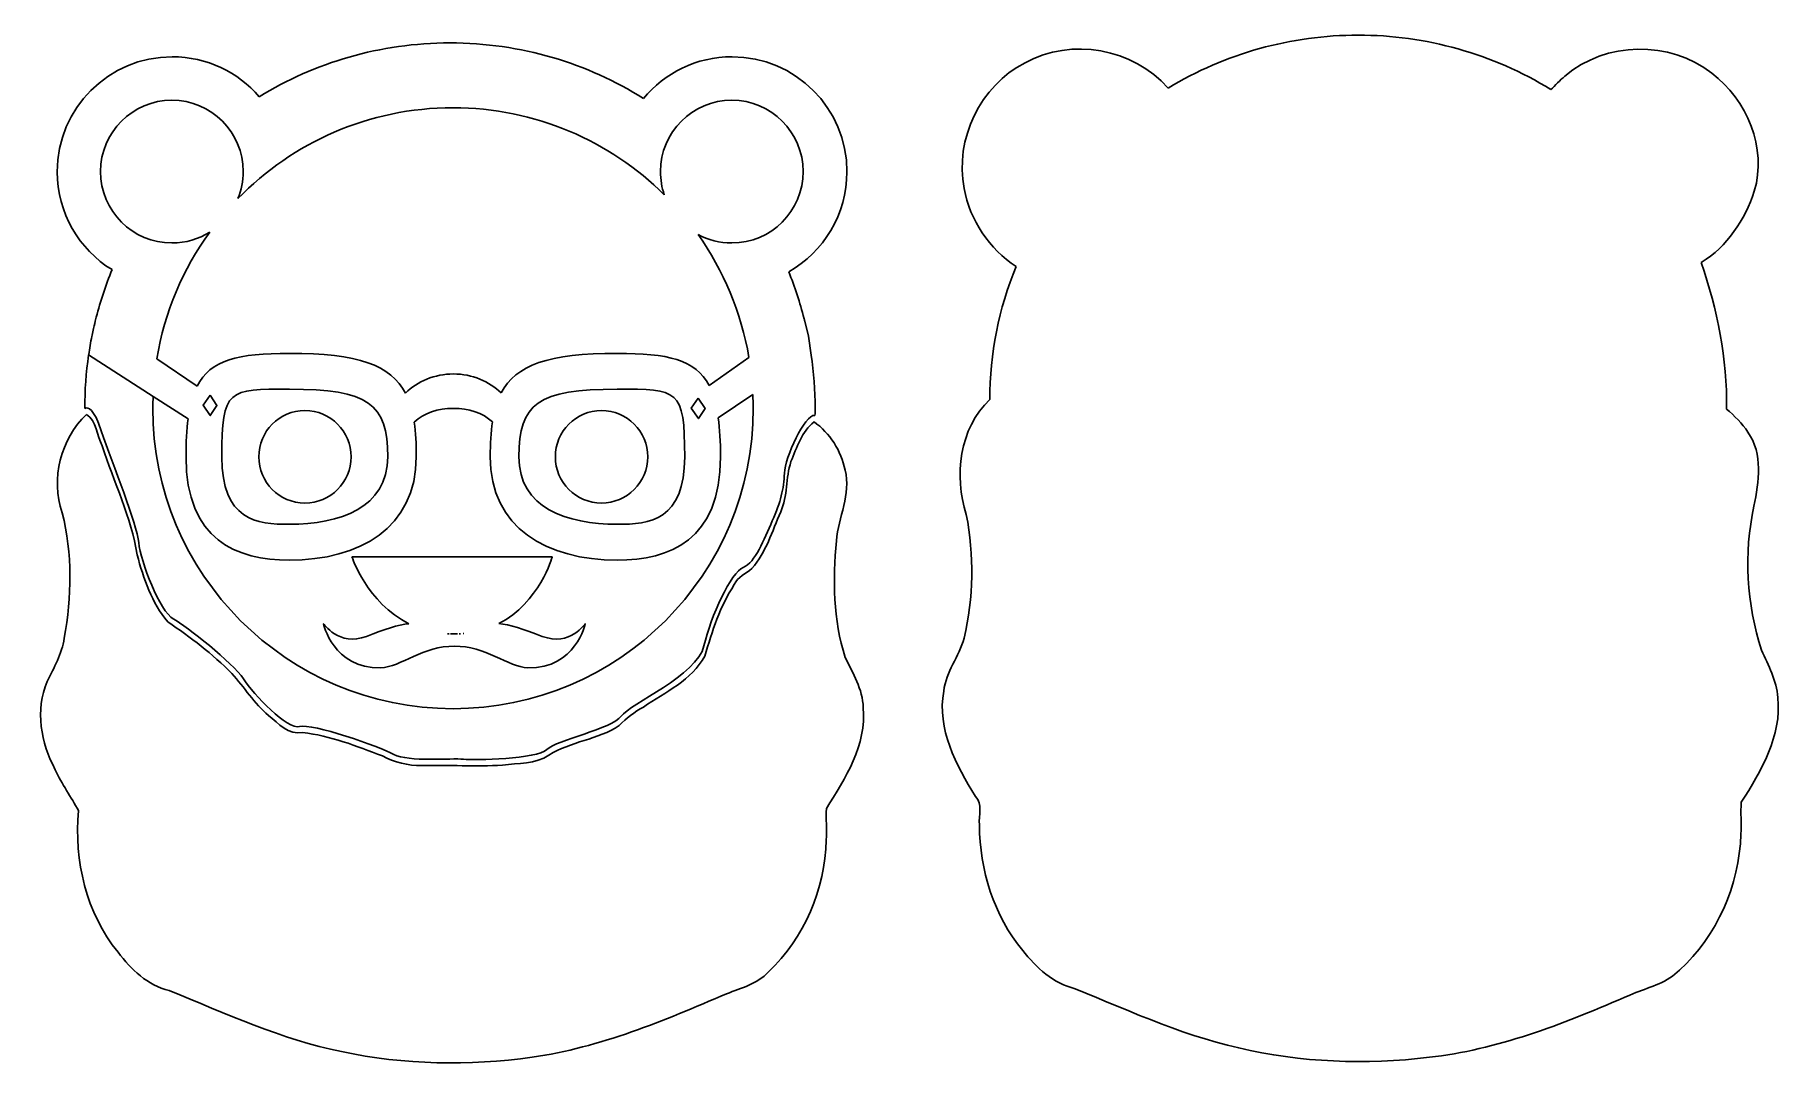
# Model space of a CAD drawing. Extents: x 9 to 317, y 14 to 196.
import ezdxf

# ---------------------------------------------------------------- set-up
doc = ezdxf.new("R2010")
doc.units = 0
doc.layers.add('Layer_1', color=7, linetype='CONTINUOUS')

msp = doc.modelspace()

# ---------------------------------------------------------------- linework, layer by layer
at = {"layer": 'Layer_1', "color": 1}
for points in [[(81.822397, 194.20276), (81.822397, 194.20276)], [(32.82928, 184.119931), (32.82928, 184.119931)], [(19.504201, 145.893701), (19.497035, 145.898662), (19.44026, 145.652822)], [(145.480594, 139.249905), (145.481147, 139.249905), (144.986705, 142.541762), (144.204532, 145.655026), (144.200121, 145.651718)], [(144.283354, 145.344691), (144.307058, 145.248781)], [(144.283354, 145.344691), (144.283354, 145.344691)], [(19.048346, 143.947361), (18.766124, 142.720908), (18.7325, 142.528534)], [(18.174119, 139.322665), (18.163095, 139.259825), (29.534666, 131.972209), (35.693395, 128.025507)], [(29.534666, 131.972209), (18.165851, 139.25652)], [(37.259395, 133.743814), (30.172973, 138.592855)], [(134.490466, 138.832083), (127.4768, 133.905872)], [(53.525759, 133.229532), (53.525759, 133.229532)], [(111.280442, 133.229532), (111.280442, 133.229532)], [(17.48069, 129.859401), (17.48069, 129.855543)], [(39.556312, 132.17616), (40.759614, 130.376993), (39.580013, 128.577827), (38.334817, 130.395733), (39.556312, 132.17616), (39.556312, 132.17616)], [(56.275221, 129.474102), (56.275221, 129.474102)], [(108.527675, 129.474102), (108.527675, 129.474102)], [(125.565188, 131.661875), (126.767937, 129.860504), (125.588889, 128.061338), (124.343143, 129.879244), (125.565188, 131.661875), (125.565188, 131.661875)], [(129.094066, 128.197487), (135.169563, 132.295221)], [(17.772834, 128.801067), (17.772834, 128.801067)], [(99.842173, 103.701479), (81.820743, 103.701479), (64.559437, 103.701479), (64.559437, 103.701479)], [(81.360478, 90.169697), (81.360478, 90.169697)], [(81.929882, 90.143238), (81.929882, 90.143238)], [(83.69322, 90.169146), (83.69322, 90.169146)], [(84.240576, 90.209936), (84.240576, 90.209936)]]:
    msp.add_lwpolyline(points, dxfattribs=at)
msp.add_lwpolyline([(241.834207, 195.568278), (241.834207, 195.568278)], close=True, dxfattribs=at)
for points in [[(81.822397, 194.20276), (69.499192, 194.20276), (57.99015, 190.738267), (48.209287, 184.733434)], [(115.91892, 184.426957), (106.034118, 190.620936), (94.346666, 194.20276), (81.822397, 194.20276)], [(208.334099, 186.26266), (202.243563, 193.26283), (191.28626, 195.193887), (183.162431, 190.722514)], [(241.834207, 195.568278), (230.096613, 195.592605), (218.371733, 192.352054), (208.334099, 186.26266)], [(275.761506, 185.998627), (265.636827, 192.263882), (253.653064, 195.605288), (241.834207, 195.568278)], [(304.14897, 188.871915), (296.765246, 194.715563), (285.408906, 194.498359), (278.265128, 188.353972)], [(32.877235, 191.767492), (21.695701, 191.767492), (12.633854, 182.707247), (12.633854, 171.527418)], [(48.209287, 184.733434), (44.498014, 189.039397), (39.006461, 191.767492), (32.877235, 191.767492)], [(131.515556, 191.767492), (125.24149, 191.767492), (119.635307, 188.911841), (115.91892, 184.426957)], [(151.760592, 171.527418), (151.760592, 182.707247), (142.698792, 191.767492), (131.515556, 191.767492)], [(183.162431, 190.722514), (175.25836, 186.693636), (170.690653, 177.248144), (172.42628, 168.551562)], [(278.265128, 188.353972), (277.359824, 187.674093), (276.553476, 186.673023), (275.761506, 185.998627)], [(311.6164, 168.086889), (313.911036, 175.659329), (310.314566, 184.206488), (304.14897, 188.871915)], [(20.260469, 171.550018), (20.260469, 178.492044), (25.890663, 184.119931), (32.82928, 184.119931)], [(32.82928, 184.119931), (39.773011, 184.119931), (45.398092, 178.492044), (45.398092, 171.550018)], [(44.470947, 166.805707), (54.079707, 176.663247), (67.501705, 182.789298), (82.35873, 182.789298)], [(82.35873, 182.789298), (96.87155, 182.789298), (110.026261, 176.941109), (119.585605, 167.473781)], [(118.9043, 171.550018), (118.9043, 178.492044), (124.53224, 184.119931), (131.472562, 184.119931)], [(131.472562, 184.119931), (138.416292, 184.119931), (144.041371, 178.492044), (144.041371, 171.550018)], [(12.633854, 171.527418), (12.633854, 164.232668), (16.493396, 157.842869), (22.280121, 154.281546)], [(32.82928, 158.981206), (25.890663, 158.981206), (20.260469, 164.607992), (20.260469, 171.550018)], [(45.398092, 171.550018), (45.398092, 169.871595), (45.069046, 168.271132), (44.470947, 166.805707)], [(119.585605, 167.473781), (119.145976, 168.751768), (118.9043, 170.122081), (118.9043, 171.550018)], [(144.041371, 171.550018), (144.041371, 164.607992), (138.416292, 158.979552), (131.472562, 158.979552)], [(141.505782, 153.92546), (147.629897, 157.404995), (151.760592, 163.980477), (151.760592, 171.527418)], [(172.42628, 168.551562), (173.422499, 162.9806), (176.836033, 157.911725), (181.595197, 154.857169)], [(302.271091, 155.56879), (306.862678, 158.298319), (309.955099, 163.099102), (311.6164, 168.086889)], [(30.172973, 138.592855), (31.536157, 146.821388), (34.793987, 154.409268), (39.490165, 160.889514)], [(39.490165, 160.889514), (37.55955, 159.681391), (35.277905, 158.981206), (32.82928, 158.981206)], [(131.472562, 158.979552), (129.32384, 158.979552), (127.299844, 159.521368), (125.527703, 160.473897)], [(125.527703, 160.473897), (130.017599, 154.148856), (133.134044, 146.791182), (134.490466, 138.832083)], [(22.280121, 154.281546), (21.169191, 151.574078), (20.243708, 148.771546), (19.504201, 145.893701)], [(144.200121, 145.651718), (143.48447, 148.488667), (142.586038, 151.252074), (141.505782, 153.92546)], [(181.595197, 154.857169), (178.471345, 147.452886), (176.940862, 139.428012), (176.920892, 131.400204)], [(306.720522, 129.746557), (306.905519, 138.541279), (305.066982, 147.289521), (302.271091, 155.56879)], [(19.44026, 145.652822), (19.298982, 145.088388), (19.174928, 144.517659), (19.048346, 143.947361)], [(144.307058, 145.248781), (144.300228, 145.279453), (144.291877, 145.312315), (144.283354, 145.344691)], [(18.7325, 142.528534), (18.520956, 141.471222), (18.333185, 140.404936), (18.175221, 139.328176)], [(18.165851, 139.25652), (17.715999, 136.189352), (17.48069, 133.052663), (17.48069, 129.859401)], [(18.175221, 139.328176), (18.174949, 139.326319), (18.174391, 139.324522), (18.174119, 139.322665)], [(53.525759, 139.540947), (44.535544, 139.540947), (39.646674, 138.446808), (37.259395, 133.743814)], [(73.981908, 132.536103), (71.395265, 137.506621), (65.630851, 139.540947), (53.525759, 139.540947)], [(111.280442, 139.540947), (99.200908, 139.540947), (93.434893, 137.51649), (90.839727, 132.56642)], [(127.4768, 133.905872), (125.060552, 138.479362), (120.173527, 139.540947), (111.280442, 139.540947)], [(145.480594, 139.249355), (145.480569, 139.249532), (145.480622, 139.249724), (145.480594, 139.249905)], [(146.161895, 129.859401), (146.161895, 133.049071), (145.928692, 136.18406), (145.480594, 139.249355)], [(82.428732, 135.916705), (79.107671, 135.916705), (76.115299, 134.616665), (73.981908, 132.536103)], [(90.839727, 132.56642), (88.709748, 134.629941), (85.731051, 135.916705), (82.428732, 135.916705)], [(41.631636, 121.335409), (41.631636, 133.339968), (42.785555, 133.229532), (53.525759, 133.229532)], [(53.525759, 133.229532), (67.477967, 133.229532), (70.848251, 130.685163), (70.848251, 121.335409)], [(93.954092, 121.335409), (93.954092, 130.685163), (97.328231, 133.229532), (111.280442, 133.229532)], [(111.280442, 133.229532), (122.018941, 133.229532), (123.174015, 133.339968), (123.174015, 121.335409)], [(17.48069, 129.855543), (18.051524, 130.134996), (19.087459, 129.838516), (20.394414, 125.917659)], [(29.450882, 129.883105), (29.450882, 130.586848), (29.5074, 131.275281), (29.534666, 131.972209)], [(82.358176, 76.979666), (53.138282, 76.979666), (29.450882, 100.666616), (29.450882, 129.883105)], [(56.275221, 129.474102), (51.781817, 129.474102), (48.137078, 125.829462), (48.137078, 121.332652)], [(64.416672, 121.332652), (64.416672, 125.829462), (60.773733, 129.474102), (56.275221, 129.474102)], [(75.51043, 127.434053), (77.234861, 129.061358), (79.692184, 129.860504), (82.427078, 129.860504)], [(135.264923, 129.883105), (135.264923, 100.666616), (111.578074, 76.979666), (82.358176, 76.979666)], [(82.427078, 129.860504), (85.141522, 129.860504), (87.579711, 129.076587), (89.300733, 127.474843)], [(108.527675, 129.474102), (104.030862, 129.474102), (100.389532, 125.829462), (100.389532, 121.332652)], [(116.669673, 121.332652), (116.669673, 125.829462), (113.022781, 129.474102), (108.527675, 129.474102)], [(135.169563, 132.295221), (135.205349, 131.491128), (135.264923, 130.694014), (135.264923, 129.883105)], [(146.131579, 128.618616), (146.138409, 129.032684), (146.161895, 129.443628), (146.161895, 129.859401)], [(176.920892, 131.400204), (171.571505, 126.29945), (170.57937, 117.974523), (172.790985, 111.181375)], [(310.50515, 125.653784), (309.478736, 127.214716), (308.144898, 128.548518), (306.720522, 129.746557)], [(17.772834, 128.801067), (13.264779, 124.45447), (11.382043, 117.473822), (13.519657, 111.482986)], [(20.525603, 123.244267), (19.689337, 125.030056), (19.513873, 127.676798), (17.772834, 128.801067)], [(35.693395, 128.025507), (35.444613, 126.108526), (35.320221, 123.913537), (35.320221, 121.335409)], [(75.89187, 121.335409), (75.89187, 123.615338), (75.776252, 125.629536), (75.51043, 127.434053)], [(89.300733, 127.474843), (89.0298, 125.660101), (88.913781, 123.632379), (88.913781, 121.335409)], [(129.48598, 121.335409), (129.48598, 123.988512), (129.358184, 126.243019), (129.094066, 128.197487)], [(140.73849, 118.463025), (140.842433, 121.175767), (144.320246, 128.855469), (146.131579, 128.618616)], [(145.959048, 127.477047), (143.797901, 125.78983), (142.898865, 122.946932), (141.904861, 120.482677)], [(151.443642, 118.981718), (150.740835, 122.373727), (148.742166, 125.542597), (145.959048, 127.477047)], [(20.394414, 125.917659), (22.417041, 119.846368), (26.678777, 109.516789), (26.997422, 106.21447)], [(26.70197, 104.059218), (25.685599, 110.716727), (22.625873, 116.864936), (20.525603, 123.244267)], [(311.554594, 112.666081), (312.406792, 116.935401), (313.203449, 121.842624), (310.50515, 125.653784)], [(35.320221, 121.335409), (35.320221, 106.660711), (44.279947, 103.132076), (53.525759, 103.132076)], [(53.525759, 109.44349), (47.771408, 109.44349), (41.631636, 110.140243), (41.631636, 121.335409)], [(48.137078, 121.332652), (48.137078, 116.837546), (51.781817, 113.194509), (56.275221, 113.194509)], [(53.525759, 103.132076), (65.840441, 103.132076), (75.89187, 108.82136), (75.89187, 121.335409)], [(70.848251, 121.335409), (70.848251, 112.30771), (62.348979, 109.44349), (53.525759, 109.44349)], [(56.275221, 113.194509), (60.773733, 113.194509), (64.416672, 116.837546), (64.416672, 121.332652)], [(88.913781, 121.335409), (88.913781, 108.82136), (98.965758, 103.132076), (111.280442, 103.132076)], [(111.280442, 109.44349), (102.458924, 109.44349), (93.954092, 112.30771), (93.954092, 121.335409)], [(100.389532, 121.332652), (100.389532, 116.837546), (104.030862, 113.194509), (108.527675, 113.194509)], [(108.527675, 113.194509), (113.022781, 113.194509), (116.669673, 116.837546), (116.669673, 121.332652)], [(111.280442, 103.132076), (120.526251, 103.132076), (129.48598, 106.660711), (129.48598, 121.335409)], [(123.174015, 121.335409), (123.174015, 110.140243), (117.03479, 109.44349), (111.280442, 109.44349)], [(141.904861, 120.482677), (140.919736, 117.605879), (141.373482, 114.436106), (140.086402, 111.61252)], [(138.608043, 110.048724), (140.099028, 113.351043), (140.632843, 115.694055), (140.73849, 118.463025)], [(149.926698, 106.54079), (150.245682, 110.722016), (152.48507, 114.726871), (151.443642, 118.981718)], [(13.519657, 111.482986), (15.318415, 104.28144), (15.188946, 96.656397), (13.863615, 89.385316)], [(140.086402, 111.61252), (138.587788, 108.227166), (137.481462, 104.507666), (135.020733, 101.666394)], [(172.790985, 111.181375), (174.164171, 104.002178), (174.090429, 96.513759), (172.388798, 89.381614)], [(312.901951, 87.258109), (310.24751, 95.464355), (309.738691, 104.240478), (311.554594, 112.666081)], [(133.496073, 101.848845), (135.626052, 102.700835), (137.11706, 106.74811), (138.608043, 110.048724)], [(26.997422, 106.21447), (27.316066, 102.913856), (30.723877, 94.075328), (33.066855, 92.797341)], [(151.476716, 86.019046), (149.304666, 92.596051), (149.271061, 99.708952), (149.926698, 106.54079)], [(32.102227, 92.263213), (29.26266, 95.587991), (27.859467, 99.9094), (26.70197, 104.059218)], [(64.559437, 103.701479), (64.559437, 103.701479), (67.179619, 95.640137), (74.594861, 91.945713)], [(90.404817, 91.956736), (97.62094, 95.656356), (99.842173, 103.701479), (99.842173, 103.701479)], [(126.574463, 88.026572), (127.745101, 93.223719), (131.366093, 100.996853), (133.496073, 101.848845)], [(135.020733, 101.666394), (133.936531, 100.755451), (132.538284, 100.221871), (131.906919, 98.828187)], [(131.906919, 98.828187), (129.415534, 95.029343), (127.999899, 90.589626), (126.738724, 86.238428)], [(33.066855, 92.797341), (35.411534, 91.519354), (43.61101, 85.022116), (45.422343, 82.253143)], [(13.863615, 89.385316), (13.458472, 86.632955), (12.056034, 84.231885), (10.85398, 81.781301)], [(43.40269, 83.189658), (39.968907, 86.600664), (36.111033, 89.578102), (32.102227, 92.263213)], [(67.103295, 89.70447), (62.250351, 87.87269), (59.50865, 91.987603), (59.50865, 91.987603)], [(59.50865, 91.987603), (59.50865, 91.987603), (61.197301, 83.999466), (69.640537, 84.20224)], [(74.594861, 91.945713), (72.681157, 91.798181), (70.31574, 90.914419), (67.103295, 89.70447)], [(81.360478, 90.169697), (81.46658, 90.163389), (81.573985, 90.158862), (81.681286, 90.154262)], [(81.681286, 90.154262), (81.574078, 90.158995), (81.466444, 90.163211), (81.360478, 90.169697)], [(81.929882, 90.143238), (82.129049, 90.137238), (82.330203, 90.134419), (82.533465, 90.134419)], [(82.532911, 90.133868), (82.329663, 90.133868), (82.128868, 90.137063), (81.929882, 90.143238)], [(83.137595, 90.143238), (82.938295, 90.137035), (82.736823, 90.133868), (82.532911, 90.133868)], [(82.533465, 90.134419), (82.73724, 90.134419), (82.938231, 90.137207), (83.137595, 90.143238)], [(83.69322, 90.169146), (83.612984, 90.164272), (83.531137, 90.161433), (83.450134, 90.157569)], [(83.450134, 90.157569), (83.531202, 90.161331), (83.612891, 90.164402), (83.69322, 90.169146)], [(84.240576, 90.209936), (84.210497, 90.207204), (84.179816, 90.205358), (84.149627, 90.20277)], [(84.149627, 90.20277), (84.179859, 90.205293), (84.210452, 90.207272), (84.240576, 90.209936)], [(98.093719, 89.70447), (94.769745, 90.956027), (92.352117, 91.857987), (90.404817, 91.956736)], [(95.55813, 84.20224), (103.996253, 83.999466), (105.688364, 91.987606), (105.688364, 91.987603)], [(105.688364, 91.987603), (105.688364, 91.987603), (102.943254, 87.87269), (98.093719, 89.70447)], [(172.388798, 89.381614), (171.539202, 86.154402), (169.180854, 83.493798), (168.830704, 80.091431)], [(69.640537, 84.20224), (73.142221, 84.290847), (77.185655, 88.102557), (82.594097, 87.974758)], [(82.594097, 87.974758), (88.011059, 88.102554), (92.056447, 84.290847), (95.55813, 84.20224)], [(111.983243, 75.650134), (113.581578, 77.88576), (125.402123, 82.831129), (126.574463, 88.026572)], [(126.738724, 86.238428), (124.383216, 82.026157), (119.766501, 79.841275), (115.89687, 77.270157)], [(315.747795, 78.948465), (315.578546, 81.946178), (314.092957, 84.600659), (312.901951, 87.258109)], [(49.867343, 75.792899), (47.349342, 77.937113), (45.577337, 80.746017), (43.40269, 83.189658)], [(154.637935, 77.189128), (154.538237, 80.426234), (152.796841, 83.184189), (151.476716, 86.019046)], [(10.85398, 81.781301), (8.702815, 76.704112), (9.770172, 70.952279), (12.283833, 66.230417)], [(45.422343, 82.253143), (47.231972, 79.484173), (53.19605, 73.199846), (55.326029, 73.83884)], [(168.830704, 80.091431), (167.558762, 73.377768), (171.009242, 67.039014), (174.417821, 61.532015)], [(115.89687, 77.270157), (114.313614, 76.397661), (112.900158, 75.291054), (111.65582, 74.002551)], [(148.132492, 59.410782), (151.493993, 64.670354), (155.218985, 70.620047), (154.637935, 77.189128)], [(309.333815, 60.512817), (312.808281, 65.999977), (316.510275, 72.180197), (315.747795, 78.948465)], [(55.849131, 72.776098), (53.443045, 72.256053), (51.552035, 74.431662), (49.867343, 75.792899)], [(55.326029, 73.83884), (57.456008, 74.477833), (69.383684, 70.325526), (71.939658, 68.94019)], [(98.885265, 69.791818), (100.589247, 71.495803), (110.386611, 73.412806), (111.983243, 75.650134)], [(111.65582, 74.002551), (107.870343, 71.523715), (103.066266, 71.209215), (99.263951, 68.810656)], [(69.911186, 68.677814), (65.338444, 70.385608), (60.728355, 72.247352), (55.849131, 72.776098)], [(76.842716, 66.9718), (74.412924, 66.935323), (72.032563, 67.492091), (69.911186, 68.677814)], [(71.939658, 68.94019), (74.495632, 67.556556), (82.16388, 68.301011), (84.188213, 68.088012)], [(84.188213, 68.088012), (86.21084, 67.875013), (97.181281, 68.087837), (98.885265, 69.791818)], [(99.263951, 68.810656), (96.900046, 67.220162), (93.817386, 67.390358), (91.088326, 67.051728)], [(12.283833, 66.230417), (13.414874, 63.70212), (15.103182, 61.400135), (16.35566, 59.0343)], [(91.088326, 67.051728), (86.342451, 66.744702), (81.593326, 67.074419), (76.842716, 66.9718)], [(16.35566, 59.0343), (15.601221, 50.197172), (17.706922, 41.038175), (23.341762, 34.080784)], [(148.129735, 53.838547), (148.306135, 55.665558), (148.015048, 57.629319), (148.132492, 59.410782)], [(174.417821, 61.532015), (175.80043, 60.178666), (174.871281, 58.225206), (175.105737, 56.51871)], [(309.258321, 54.861758), (309.472132, 56.727636), (309.125676, 58.722431), (309.333815, 60.512817)], [(175.105737, 56.51871), (175.12744, 48.572128), (177.630709, 40.584034), (182.73075, 34.417399)], [(137.925638, 30.647816), (144.289247, 36.610969), (147.915884, 45.217293), (148.129735, 53.838547)], [(298.456943, 30.960233), (305.102599, 37.047264), (308.960633, 45.883225), (309.258321, 54.861758)], [(23.341762, 34.080784), (25.650709, 31.083373), (28.551999, 28.260166), (32.346415, 27.364228)], [(182.73075, 34.417399), (185.117949, 31.395237), (188.111136, 28.584614), (191.967414, 27.672514)], [(290.744261, 27.009007), (293.429295, 28.021448), (296.369627, 28.804191), (298.456943, 30.960233)], [(130.566363, 26.794823), (133.164473, 27.785262), (135.971097, 28.514298), (137.925638, 30.647816)], [(32.346415, 27.364228), (42.283578, 23.305052), (52.15485, 18.740931), (62.725543, 16.602852)], [(96.308333, 15.618933), (108.296775, 17.314428), (119.528621, 22.043222), (130.566363, 26.794823)], [(191.967414, 27.672514), (202.038599, 23.534834), (212.039925, 18.951624), (222.781766, 16.805223)], [(256.489908, 15.867836), (268.468427, 17.571064), (279.720376, 22.235858), (290.744261, 27.009007)], [(62.725543, 16.602852), (73.732624, 14.238395), (85.200222, 14.059607), (96.308333, 15.618933)], [(222.781766, 16.805223), (233.83671, 14.474107), (245.31911, 14.293738), (256.489908, 15.867836)]]:
    msp.add_open_spline(points, degree=3, dxfattribs=at)

doc.saveas('drawing.dxf')
